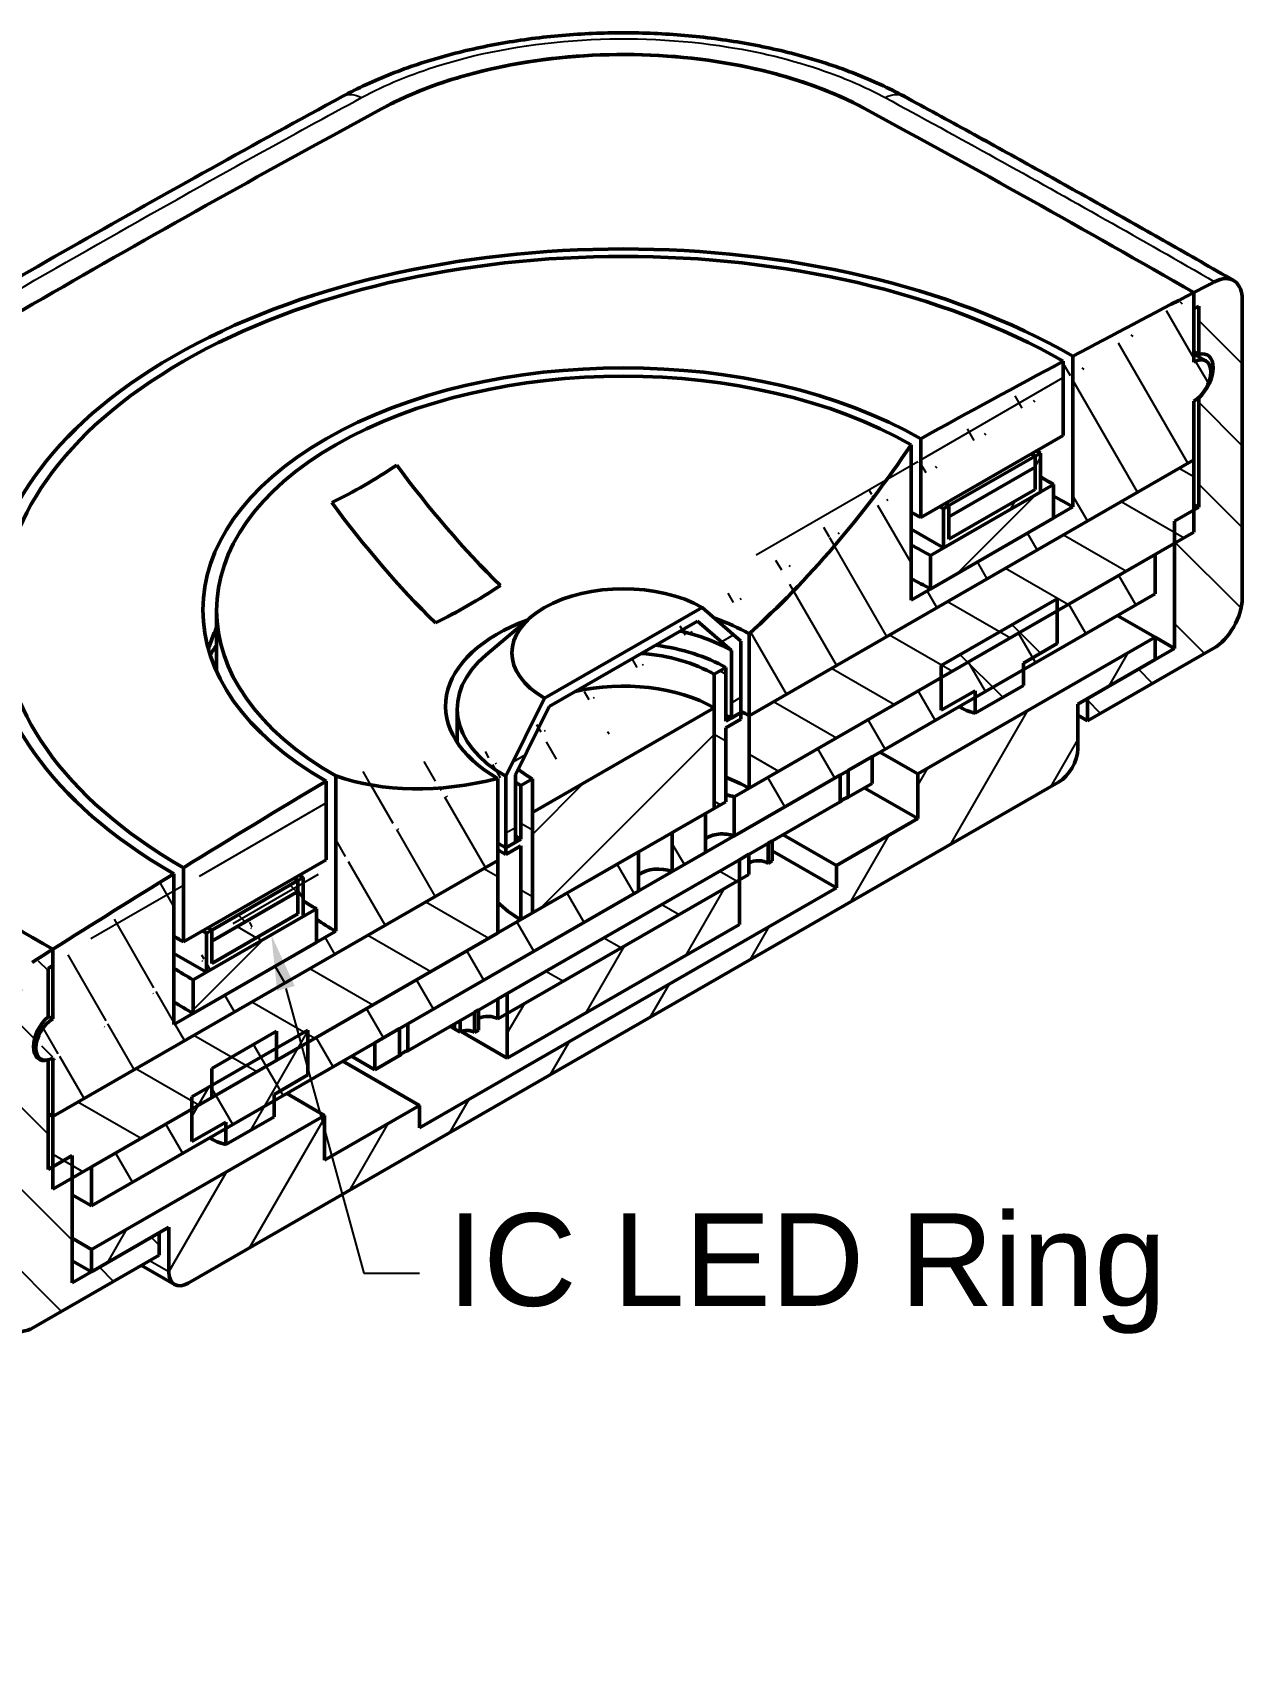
# Model space of a CAD drawing. Header units: inches. Extents: x 0.9 to 14.9, y -1.6 to 10.6.
# Drawn here: x 12.319 to 14.931, y 0.981 to 4.523 of the extents above; entities that cross this region are included whole.
import ezdxf
from ezdxf import colors
from ezdxf.entities.mleader import LeaderData, LeaderLine
from ezdxf.math import Vec2, Vec3

# ---------------------------------------------------------------- set-up
doc = ezdxf.new("R2010")
doc.units = ezdxf.units.IN
doc.header["$LTSCALE"] = 0.75
doc.header["$MEASUREMENT"] = 0
for name, color, linetype, lineweight in [('Annotations', 7, 'Continuous', 25), ('Hatching', 7, 'Continuous', 25), ('Visible', 7, 'Continuous', 50), ('Visible Narrow', 7, 'Continuous', 25)]:
    doc.layers.add(name, color=color, linetype=linetype, lineweight=lineweight)
doc.styles.get("Standard").update_dxf_attribs({"font": 'arial.ttf'})

msp = doc.modelspace()

# ---------------------------------------------------------------- hatches: boundary and pattern name
at = {"layer": 'Hatching'}
h = msp.add_hatch(dxfattribs=at)
h.set_pattern_fill('ANSI31', color=256, angle=90, style=0)
edge = h.paths.add_edge_path(flags=0)
edge.add_line((14.8366, 3.9328), (14.8366, 3.8283))
edge.add_ellipse((14.8262, 3.7755), major_axis=(0.0295, 0.0512), ratio=0.578093, start_angle=0, end_angle=30.4117, ccw=False)
edge.add_ellipse((14.8262, 3.7755), major_axis=(0.0295, 0.0512), ratio=0.578093, start_angle=-120.6333, end_angle=0, ccw=False)
edge.add_line((14.8366, 3.7348), (14.8366, 3.4983))
edge.add_line((14.8366, 3.4983), (14.8262, 3.4923))
edge.add_line((14.8262, 3.4923), (14.7844, 3.4682))
edge.add_line((14.7844, 3.4682), (14.7844, 3.4199))
edge.add_line((14.7844, 3.4199), (14.7844, 3.193))
edge.add_line((14.7844, 3.193), (14.7427, 3.169))
edge.add_line((14.7427, 3.169), (14.5965, 3.0848))
edge.add_line((14.5965, 3.0848), (14.5965, 3.0365))
edge.add_line((14.5965, 3.0365), (14.8679, 3.1928))
edge.add_ellipse((14.8679, 3.2653), major_axis=(0.0442, 0.0768), ratio=0.578093, start_angle=224.8892, end_angle=314.8892)
edge.add_line((14.9306, 3.3013), (14.9306, 3.9471))
edge.add_spline(control_points=[(14.9306, 3.9471), (14.9306, 3.9556), (14.9293, 3.9633), (14.9239, 3.9771), (14.9196, 3.9828), (14.9135, 3.987), (14.9128, 3.9874), (14.9121, 3.9878)], knot_values=[-0.22865, -0.22865, -0.22865, -0.22865, -0.17579, -0.17579, -0.117193, -0.117193, -0.110223, -0.110223, -0.110223, -0.110223], degree=3, periodic=0)
edge.add_spline(control_points=[(14.9121, 3.9878), (14.907, 3.9908), (14.9011, 3.9922), (14.8873, 3.9917), (14.8793, 3.9894), (14.8711, 3.9852)], knot_values=[-0.110223, -0.110223, -0.110223, -0.110223, -0.058597, -0.058597, 0, 0, 0, 0], degree=3, periodic=0)
edge.add_ellipse((13.8058, -20.737), major_axis=(-14.7352, -25.5881), ratio=0.5780931, start_angle=221.96453, end_angle=222.08805)
edge.add_line((14.8262, 3.9619), (14.8262, 3.9268))
edge.add_line((14.8262, 3.9268), (14.8366, 3.9328))
edge = h.paths.add_edge_path(flags=0)
edge.add_line((12.352, 2.3975), (12.352, 2.502))
edge.add_line((12.352, 2.502), (12.3624, 2.508))
edge.add_line((12.3624, 2.508), (12.3624, 2.5432))
edge.add_ellipse((13.3828, -20.9806), major_axis=(-14.7352, -25.5881), ratio=0.5780931, start_angle=227.69037, end_angle=227.81388)
edge.add_spline(control_points=[(12.3175, 2.5147), (12.3101, 2.51), (12.3029, 2.5039), (12.2886, 2.4887), (12.2818, 2.4794), (12.2704, 2.4594), (12.2658, 2.4488), (12.2596, 2.4278), (12.258, 2.4176), (12.258, 2.4081)], knot_values=[-0.22865, -0.22865, -0.22865, -0.22865, -0.17579, -0.17579, -0.117193, -0.117193, -0.058597, -0.058597, 0, 0, 0, 0], degree=3, periodic=0)
edge.add_line((12.258, 2.4081), (12.258, 1.7623))
edge.add_ellipse((12.3207, 1.7984), major_axis=(-0.0442, -0.0768), ratio=0.578093, start_angle=314.8892, end_angle=360)
edge.add_ellipse((12.3207, 1.7984), major_axis=(-0.0442, -0.0768), ratio=0.578093, start_angle=0, end_angle=44.8892)
edge.add_line((12.3207, 1.726), (12.5921, 1.8823))
edge.add_line((12.5921, 1.8823), (12.5921, 1.9306))
edge.add_line((12.5921, 1.9306), (12.5291, 1.8943))
edge.add_line((12.5291, 1.8943), (12.5117, 1.8843))
edge.add_line((12.5117, 1.8843), (12.4459, 1.8464))
edge.add_line((12.4459, 1.8464), (12.4042, 1.8223))
edge.add_line((12.4042, 1.8223), (12.4042, 2.0493))
edge.add_line((12.4042, 2.0493), (12.4042, 2.0975))
edge.add_line((12.4042, 2.0975), (12.3624, 2.0735))
edge.add_line((12.3624, 2.0735), (12.352, 2.0675))
edge.add_line((12.352, 2.0675), (12.352, 2.304))
edge.add_ellipse((12.3624, 2.3568), major_axis=(-0.0295, -0.0512), ratio=0.578093, start_angle=0, end_angle=30.4117, ccw=False)
edge.add_ellipse((12.3624, 2.3568), major_axis=(-0.0295, -0.0512), ratio=0.578093, start_angle=239.3667, end_angle=360, ccw=False)
h = msp.add_hatch(dxfattribs=at)
h.set_pattern_fill('ANSI31', color=256, angle=75, style=0)
edge = h.paths.add_edge_path(flags=0)
edge.add_ellipse((13.5943, 4.1806), major_axis=(-0.7053, -1.2248), ratio=0.578093, start_angle=60.648, end_angle=83.3165, ccw=False)
edge.add_line((13.8657, 3.2248), (13.8657, 3.0478))
edge.add_line((13.8657, 3.0478), (13.9385, 3.0897))
edge.add_line((13.9385, 3.0897), (14.7423, 3.5526))
edge.add_line((14.7423, 3.5526), (14.8262, 3.6009))
edge.add_line((14.8262, 3.6009), (14.8262, 3.7273))
edge.add_ellipse((14.8262, 3.7695), major_axis=(0.0258, 0.0448), ratio=0.578093, start_angle=224.8892, end_angle=360)
edge.add_ellipse((14.8262, 3.7695), major_axis=(0.0258, 0.0448), ratio=0.578093, start_angle=360, end_angle=404.8892)
edge.add_line((14.8262, 3.8118), (14.8262, 3.9268))
edge.add_line((14.8262, 3.9268), (14.8262, 3.9619))
edge.add_ellipse((13.8058, -20.737), major_axis=(-14.7352, -25.5881), ratio=0.5780931, start_angle=222.08804, end_angle=222.8049)
edge.add_line((14.5652, 3.8245), (14.5652, 3.4989))
edge.add_line((14.5652, 3.4989), (14.5234, 3.4748))
edge.add_line((14.5234, 3.4748), (14.2572, 3.3215))
edge.add_line((14.2572, 3.3215), (14.2155, 3.2975))
edge.add_line((14.2155, 3.2975), (14.2155, 3.633))
edge = h.paths.add_edge_path(flags=0)
edge.add_line((12.3624, 2.1821), (12.6577, 2.3522))
edge.add_line((12.6577, 2.3522), (12.7787, 2.4218))
edge.add_line((12.7787, 2.4218), (12.7974, 2.4326))
edge.add_line((12.7974, 2.4326), (13.2836, 2.7126))
edge.add_line((13.2836, 2.7126), (13.3229, 2.7352))
edge.add_line((13.3229, 2.7352), (13.3229, 2.9122))
edge.add_ellipse((13.5943, 4.1806), major_axis=(-0.7053, -1.2248), ratio=0.578093, start_angle=6.4619, end_angle=29.1304, ccw=False)
edge.add_line((12.9731, 2.9176), (12.9731, 2.5821))
edge.add_line((12.9731, 2.5821), (12.9314, 2.558))
edge.add_line((12.9314, 2.558), (12.7555, 2.4567))
edge.add_line((12.7555, 2.4567), (12.7368, 2.446))
edge.add_line((12.7368, 2.446), (12.6652, 2.4047))
edge.add_line((12.6652, 2.4047), (12.6234, 2.3807))
edge.add_line((12.6234, 2.3807), (12.6234, 2.7063))
edge.add_ellipse((13.3828, -20.9806), major_axis=(-14.7352, -25.5881), ratio=0.5780931, start_angle=226.97351, end_angle=227.69037)
edge.add_line((12.3624, 2.5432), (12.3624, 2.508))
edge.add_line((12.3624, 2.508), (12.3624, 2.393))
edge.add_ellipse((12.3624, 2.3507), major_axis=(-0.0258, -0.0448), ratio=0.578093, start_angle=224.8892, end_angle=360)
edge.add_ellipse((12.3624, 2.3507), major_axis=(-0.0258, -0.0448), ratio=0.578093, start_angle=360, end_angle=404.8892)
edge.add_line((12.3624, 2.3085), (12.3624, 2.1821))
h = msp.add_hatch(dxfattribs=at)
h.set_pattern_fill('ANSI31', color=256, angle=-15, style=0)
edge = h.paths.add_edge_path(flags=0)
edge.add_line((14.5443, 3.6534), (14.5443, 3.8134))
edge.add_ellipse((13.8058, -20.737), major_axis=(-14.7352, -25.5881), ratio=0.5780931, start_angle=222.86223, end_angle=223.70768)
edge.add_line((14.2363, 3.646), (14.2363, 3.4761))
edge.add_line((14.2363, 3.4761), (14.5443, 3.6534))
edge = h.paths.add_edge_path(flags=0)
edge.add_line((12.6443, 2.7192), (12.6443, 2.5593))
edge.add_line((12.6443, 2.5593), (12.9523, 2.7366))
edge.add_line((12.9523, 2.7366), (12.9523, 2.9066))
edge.add_ellipse((13.3828, -20.9806), major_axis=(-14.7352, -25.5881), ratio=0.5780931, start_angle=226.07073, end_angle=226.91618)
h = msp.add_hatch(dxfattribs=at)
h.set_pattern_fill('ANSI31', color=256, angle=15, style=0)
h.paths.add_polyline_path([(14.4947, 3.5307), (14.4947, 3.6152), (14.4833, 3.6086), (14.4833, 3.5845), (14.4833, 3.5694), (14.4833, 3.5424), (14.4833, 3.5362), (14.4472, 3.5154), (14.2974, 3.4291), (14.2974, 3.4774), (14.2974, 3.5016), (14.2859, 3.495), (14.2859, 3.4105), (14.4584, 3.5098)], flags=0)
h = msp.add_hatch(dxfattribs=at)
h.set_pattern_fill('ANSI31', color=256, angle=105, style=0)
h.paths.add_polyline_path([(14.8262, 3.6009), (14.7423, 3.5526), (13.9385, 3.0897), (13.8657, 3.0478), (13.8657, 2.8909), (13.9909, 2.963), (14.0747, 3.0113), (14.2807, 3.1298), (14.3576, 3.1741), (14.5312, 3.2741), (14.5875, 3.3066), (14.7426, 3.3959), (14.7844, 3.4199), (14.8262, 3.444), (14.8262, 3.4923)], flags=0)
h.paths.add_polyline_path([(13.3229, 2.7352), (13.2836, 2.7126), (12.7974, 2.4326), (12.7787, 2.4218), (12.6577, 2.3522), (12.3624, 2.1821), (12.3624, 2.0735), (12.3624, 2.037), (12.3624, 2.0252), (12.3726, 2.0311), (12.4042, 2.0493), (12.446, 2.0733), (12.6625, 2.198), (12.7055, 2.2228), (12.794, 2.2737), (12.8451, 2.3032), (12.9131, 2.3423), (12.9149, 2.3434), (12.9336, 2.3541), (13.0985, 2.4491), (13.3229, 2.5783)], flags=0)
h = msp.add_hatch(dxfattribs=at)
h.set_pattern_fill('ANSI31', color=256, style=0)
h.paths.add_polyline_path([(14.2974, 3.5016), (14.2974, 3.4774), (14.401, 3.5371), (14.443, 3.5613), (14.4695, 3.5766), (14.4833, 3.5845), (14.4833, 3.6086)], flags=0)
h = msp.add_hatch(dxfattribs=at)
h.set_pattern_fill('ANSI31', color=256, angle=-15, style=0)
h.paths.add_polyline_path([(14.4833, 3.5362), (14.4833, 3.5424), (14.4833, 3.5694), (14.4833, 3.5845), (14.4695, 3.5766), (14.443, 3.5613), (14.401, 3.5371), (14.2974, 3.4774), (14.2974, 3.4291), (14.4472, 3.5154)], flags=0)
h = msp.add_hatch(dxfattribs=at)
h.set_pattern_fill('ANSI31', color=256, style=0)
h.paths.add_polyline_path([(14.5234, 3.4748), (14.5234, 3.5473), (14.4947, 3.5307), (14.4584, 3.5098), (14.2859, 3.4105), (14.2572, 3.394), (14.2572, 3.3215)], flags=0)
h.paths.add_polyline_path([(12.6652, 2.4772), (12.6652, 2.4047), (12.7368, 2.446), (12.7555, 2.4567), (12.9314, 2.558), (12.9314, 2.6305), (12.9027, 2.6139), (12.8715, 2.596), (12.6939, 2.4937)], flags=0)
h = msp.add_hatch(dxfattribs=at)
h.set_pattern_fill('ANSI31', color=256, angle=75, style=0)
h.paths.add_polyline_path([(13.6999, 2.7954), (13.6999, 2.7109), (13.7713, 2.7521), (13.7713, 2.8365)], flags=0)
h.paths.add_polyline_path([(14.7426, 3.3114), (14.7426, 3.3959), (14.5875, 3.3066), (14.5312, 3.2741), (14.3576, 3.1741), (14.2807, 3.1298), (14.0747, 3.0113), (13.9909, 2.963), (13.8657, 2.8909), (13.8332, 2.8722), (13.8332, 2.7877), (13.8469, 2.7956), (13.8888, 2.8197), (14.0624, 2.9197), (14.0799, 2.9298), (14.1313, 2.9594), (14.3538, 3.0875), (14.4309, 3.1319), (14.4328, 3.133), (14.458, 3.1475)], flags=0)
h.paths.add_polyline_path([(12.446, 2.0733), (12.446, 1.9889), (12.7357, 2.1557), (12.8147, 2.2012), (12.8399, 2.2157), (13.0573, 2.3409), (13.1112, 2.3719), (13.1287, 2.382), (13.1719, 2.4069), (13.6271, 2.669), (13.6271, 2.7535), (13.398, 2.6216), (13.373, 2.6072), (13.3229, 2.5783), (13.0985, 2.4491), (12.9336, 2.3541), (12.9149, 2.3434), (12.9131, 2.3423), (12.8451, 2.3032), (12.794, 2.2737), (12.7055, 2.2228), (12.6625, 2.198)], flags=0)
h = msp.add_hatch(dxfattribs=at)
h.set_pattern_fill('ANSI31', color=256, angle=90, style=0)
h.paths.add_polyline_path([(14.5312, 3.2037), (14.5312, 3.2741), (14.5312, 3.3003), (14.3349, 3.1872), (14.2807, 3.156), (14.2807, 3.1298), (14.2807, 3.0594), (14.3102, 3.0764), (14.3538, 3.1016), (14.3538, 3.0875), (14.3538, 3.0533), (14.458, 3.1133), (14.458, 3.1475), (14.458, 3.1615)], flags=0)
h = msp.add_hatch(dxfattribs=at)
h.set_pattern_fill('ANSI31', color=256, angle=-15, style=0)
h.paths.add_polyline_path([(13.4241, 3.0856), (13.3406, 2.9168), (13.3406, 2.7623), (13.3611, 2.7741), (13.3611, 2.9203), (13.434, 3.0676), (13.7546, 3.2523), (13.8275, 3.1889), (13.8275, 3.0427), (13.8351, 3.0471), (13.84, 3.0499), (13.848, 3.0545), (13.848, 3.209), (13.7645, 3.2816)], flags=0)
h = msp.add_hatch(dxfattribs=at)
h.set_pattern_fill('ANSI31', color=256, angle=15, style=0)
edge = h.paths.add_edge_path(flags=0)
edge.add_line((12.4459, 1.8947), (12.4459, 1.8464))
edge.add_line((12.4459, 1.8464), (12.5117, 1.8843))
edge.add_line((12.5117, 1.8843), (12.5291, 1.8943))
edge.add_line((12.5291, 1.8943), (12.5921, 1.9306))
edge.add_line((12.5921, 1.9306), (12.613, 1.9426))
edge.add_line((12.613, 1.9426), (12.613, 1.846))
edge.add_ellipse((12.6547, 1.8701), major_axis=(-0.0295, -0.0512), ratio=0.578093, start_angle=314.8892, end_angle=360)
edge.add_ellipse((12.6547, 1.8701), major_axis=(-0.0295, -0.0512), ratio=0.578093, start_angle=0, end_angle=44.8892)
edge.add_line((12.6547, 1.8218), (14.5339, 2.9039))
edge.add_ellipse((14.5339, 2.9522), major_axis=(0.0295, 0.0512), ratio=0.578093, start_angle=224.8892, end_angle=314.8892)
edge.add_line((14.5756, 2.9762), (14.5756, 3.0728))
edge.add_line((14.5756, 3.0728), (14.5965, 3.0848))
edge.add_line((14.5965, 3.0848), (14.7427, 3.169))
edge.add_line((14.7427, 3.169), (14.7427, 3.2173))
edge.add_line((14.7427, 3.2173), (14.2298, 2.9219))
edge.add_line((14.2298, 2.9219), (14.2298, 2.8254))
edge.add_line((14.2298, 2.8254), (14.0544, 2.7243))
edge.add_line((14.0544, 2.7243), (14.0544, 2.6761))
edge.add_line((14.0544, 2.6761), (13.1539, 2.1575))
edge.add_line((13.1539, 2.1575), (13.1539, 2.2058))
edge.add_line((13.1539, 2.2058), (12.9491, 2.0878))
edge.add_line((12.9491, 2.0878), (12.9491, 2.1844))
edge.add_line((12.9491, 2.1844), (12.4459, 1.8947))
h = msp.add_hatch(dxfattribs=at)
h.set_pattern_fill('ANSI31', color=256, angle=105, style=0)
h.paths.add_polyline_path([(13.7906, 3.1373), (13.7906, 3.0649), (13.7906, 3.0611), (13.7906, 3.0488), (13.7906, 2.9246), (13.7906, 2.8763), (13.7906, 2.875), (13.7906, 2.8748), (13.7906, 2.8476), (13.8156, 2.862), (13.8156, 3.0214), (13.848, 3.04), (13.848, 3.0545), (13.84, 3.0499), (13.8351, 3.0471), (13.8275, 3.0427), (13.8156, 3.0359), (13.8156, 3.1517)], flags=0)
h.paths.add_polyline_path([(13.398, 2.6216), (13.398, 2.8388), (13.398, 2.9113), (13.373, 2.8968), (13.373, 2.781), (13.3611, 2.7741), (13.3406, 2.7623), (13.3406, 2.7478), (13.373, 2.7665), (13.373, 2.6072)], flags=0)
h = msp.add_hatch(dxfattribs=at)
h.set_pattern_fill('ANSI31', color=256, style=0)
h.paths.add_polyline_path([(13.398, 2.8388), (13.398, 2.6216), (13.6271, 2.7535), (13.6999, 2.7954), (13.7713, 2.8365), (13.7906, 2.8476), (13.7906, 2.8748), (13.7906, 2.875), (13.7906, 2.8763), (13.7906, 2.9246), (13.7906, 3.0488), (13.7906, 3.0611), (13.7906, 3.0649)], flags=0)
h = msp.add_hatch(dxfattribs=at)
h.set_pattern_fill('ANSI31', color=256, angle=-15, style=0)
h.paths.add_polyline_path([(14.0624, 2.8617), (14.0624, 2.9197), (13.8888, 2.8197), (13.8469, 2.7956), (13.8332, 2.7877), (13.7713, 2.7521), (13.6999, 2.7109), (13.6271, 2.669), (13.1719, 2.4069), (13.1287, 2.382), (13.1287, 2.324), (13.2728, 2.407), (13.2815, 2.4121), (13.3232, 2.4361), (13.3437, 2.4479), (13.8448, 2.7365), (13.8654, 2.7483), (13.9071, 2.7723), (13.9158, 2.7773)], flags=0)
h.paths.add_polyline_path([(13.0573, 2.3409), (13.0573, 2.2829), (13.1112, 2.3139), (13.1112, 2.3719)], flags=0)
h.paths.add_polyline_path([(14.1313, 2.9014), (14.1313, 2.9594), (14.0799, 2.9298), (14.0799, 2.8718)], flags=0)
h = msp.add_hatch(dxfattribs=at)
h.set_pattern_fill('ANSI31', color=256, angle=90, style=0)
h.paths.add_polyline_path([(13.8654, 2.7048), (13.8654, 2.7483), (13.8448, 2.7365), (13.8448, 2.693)], flags=0)
h.paths.add_polyline_path([(13.9158, 2.7339), (13.9158, 2.7773), (13.9071, 2.7723), (13.9071, 2.7288)], flags=0)
h = msp.add_hatch(dxfattribs=at)
h.set_pattern_fill('ANSI31', color=256, angle=105, style=0)
h.paths.add_polyline_path([(13.3437, 2.4479), (13.3437, 2.4044), (13.8448, 2.693), (13.8448, 2.7365)], flags=0)
h = msp.add_hatch(dxfattribs=at)
h.set_pattern_fill('ANSI31', color=256, angle=75, style=0)
h.paths.add_polyline_path([(12.6939, 2.5782), (12.6939, 2.4937), (12.8715, 2.596), (12.9027, 2.6139), (12.9027, 2.6984), (12.8912, 2.6918), (12.8912, 2.6677), (12.8912, 2.6551), (12.8912, 2.6365), (12.8912, 2.6194), (12.8621, 2.6026), (12.7053, 2.5124), (12.7053, 2.5606), (12.7053, 2.5848)], flags=0)
h = msp.add_hatch(dxfattribs=at)
h.set_pattern_fill('ANSI31', color=256, angle=90, style=0)
h.paths.add_polyline_path([(12.8912, 2.6677), (12.8912, 2.6918), (12.7053, 2.5848), (12.7053, 2.5606), (12.8262, 2.6302), (12.8687, 2.6547), (12.8811, 2.6618)], flags=0)
h = msp.add_hatch(dxfattribs=at)
h.set_pattern_fill('ANSI31', color=256, angle=15, style=0)
h.paths.add_polyline_path([(13.3437, 2.4044), (13.3437, 2.3079), (13.8448, 2.5964), (13.8448, 2.693)], flags=0)
h = msp.add_hatch(dxfattribs=at)
h.set_pattern_fill('ANSI31', color=256, angle=105, style=0)
h.paths.add_polyline_path([(12.7053, 2.5606), (12.7053, 2.5124), (12.8621, 2.6026), (12.8912, 2.6194), (12.8912, 2.6365), (12.8912, 2.6551), (12.8912, 2.6677), (12.8811, 2.6618), (12.8687, 2.6547), (12.8262, 2.6302)], flags=0)
h = msp.add_hatch(dxfattribs=at)
h.set_pattern_fill('ANSI31', color=256, style=0)
h.paths.add_polyline_path([(13.3232, 2.4361), (13.3232, 2.3926), (13.3437, 2.4044), (13.3437, 2.4479)], flags=0)
h.paths.add_polyline_path([(13.2728, 2.407), (13.2728, 2.3636), (13.2815, 2.3686), (13.2815, 2.4121)], flags=0)
h = msp.add_hatch(dxfattribs=at)
h.set_pattern_fill('ANSI31', color=256, angle=15, style=0)
h.paths.add_polyline_path([(12.9131, 2.2719), (12.9131, 2.3423), (12.9131, 2.3445), (12.9131, 2.366), (12.9131, 2.3684), (12.9109, 2.3672), (12.8923, 2.3564), (12.8451, 2.3293), (12.7713, 2.2868), (12.7055, 2.2489), (12.6625, 2.2242), (12.6625, 2.198), (12.6625, 2.1276), (12.6921, 2.1446), (12.7357, 2.1697), (12.7357, 2.1557), (12.7357, 2.1215), (12.8399, 2.1814), (12.8399, 2.2157), (12.8399, 2.2297), (12.8551, 2.2385)], flags=0)
h = msp.add_hatch(dxfattribs=at)
h.set_pattern_fill('ANSI31', color=256, angle=75, style=0)
h.paths.add_polyline_path([(12.8451, 2.3032), (12.8451, 2.3293), (12.8451, 2.3659), (12.7395, 2.3051), (12.7055, 2.2856), (12.7055, 2.2489), (12.7055, 2.2228), (12.794, 2.2737)], flags=0)

# ---------------------------------------------------------------- linework, layer by layer
at = {"layer": 'Visible', "extrusion": (-3.70074e-17, 0.817547, 0.575862)}
for p, q in [((14.8262, 3.9619, -0.1558), (14.8262, 3.9268, -0.1806)), ((14.8262, 3.8118, -0.2616), (14.8262, 3.9619, -0.1558)), ((14.8262, 3.9268, -0.1806), (14.8366, 3.9328, -0.1891)), ((14.8366, 3.9328, -0.1891), (14.8366, 3.8283, -0.2627)), ((14.9306, 3.3013, -0.7488), (14.9306, 3.9471, -0.2939)), ((14.8366, 3.8283, -0.2627), (14.8262, 3.8343, -0.2712)), ((14.8262, 3.8291, -0.3124), (14.852, 3.8143, -0.2913)), ((14.5443, 3.6534, -0.0283), (14.5443, 3.8134, 0.0843)), ((14.5652, 3.8245, 0.0666), (14.5652, 3.4989, -0.1627)), ((14.8262, 3.6009, -0.4101), (14.8262, 3.7273, -0.3211)), ((14.8365, 3.7349, -0.3287), (14.8366, 3.7348, -0.3285)), ((14.8366, 3.7348, -0.3285), (14.8366, 3.4983, -0.4952)), ((14.2363, 3.4761, 0.2234), (14.5443, 3.6534, -0.0283)), ((14.2155, 3.2975, 0.1232), (14.2155, 3.633, 0.3595)), ((14.2363, 3.646, 0.3431), (14.2363, 3.4761, 0.2234)), ((14.4947, 3.6152, 0.0054), (14.4833, 3.6086, 0.0148)), ((14.4947, 3.6152, 0.0054), (14.4863, 3.62, -0.0014)), ((14.4947, 3.5307, -0.0541), (14.4947, 3.6152, 0.0054)), ((13.8657, 3.0478, 0.3751), (14.8262, 3.6009, -0.4101)), ((14.8262, 3.6009, -0.4101), (13.8657, 3.0478, 0.3751)), ((14.4833, 3.6086, 0.0148), (14.2974, 3.5016, 0.1668)), ((14.4833, 3.5845, -0.0023), (14.2974, 3.4774, 0.1498)), ((14.2974, 3.4774, 0.1498), (14.4833, 3.5845, -0.0023)), ((14.4833, 3.5845, -0.0023), (14.4833, 3.6086, 0.0148)), ((14.4833, 3.6086, 0.0148), (14.4833, 3.5362, -0.0363)), ((14.4833, 3.5362, -0.0363), (14.4833, 3.5845, -0.0023)), ((14.8262, 3.444, -0.5206), (14.8262, 3.6009, -0.4101)), ((14.5234, 3.5473, -0.0776), (14.2572, 3.394, 0.1401)), ((14.5234, 3.4748, -0.1286), (14.5234, 3.5473, -0.0776)), ((14.2859, 3.4105, 0.1166), (14.4947, 3.5307, -0.0541)), ((14.2974, 3.4291, 0.1157), (14.4833, 3.5362, -0.0363)), ((14.4833, 3.5362, -0.0363), (14.2974, 3.4291, 0.1157)), ((14.5652, 3.4989, -0.1627), (14.2155, 3.2975, 0.1232)), ((14.2572, 3.3215, 0.089), (14.5234, 3.4748, -0.1286)), ((14.2775, 3.4998, 0.1692), (14.2859, 3.495, 0.1761)), ((14.2974, 3.5016, 0.1668), (14.2859, 3.495, 0.1761)), ((14.2859, 3.495, 0.1761), (14.2859, 3.4105, 0.1166)), ((14.2974, 3.5016, 0.1668), (14.2974, 3.4774, 0.1498)), ((14.2974, 3.4291, 0.1157), (14.2974, 3.5016, 0.1668)), ((14.2974, 3.4774, 0.1498), (14.2974, 3.4291, 0.1157)), ((14.8366, 3.4983, -0.4952), (14.7844, 3.4682, -0.4525)), ((14.8262, 3.5043, -0.5037), (14.8366, 3.4983, -0.4952)), ((13.8657, 2.8909, 0.2646), (14.8262, 3.444, -0.5206)), ((14.2859, 3.4105, 0.1166), (14.2155, 3.4511, 0.059)), ((14.7844, 3.4682, -0.4525), (14.7844, 3.193, -0.6463)), ((14.7426, 3.3959, -0.4523), (13.8332, 2.8722, 0.2911)), ((14.2572, 3.394, 0.1401), (14.2572, 3.3215, 0.089)), ((14.7426, 3.3114, -0.5118), (14.7426, 3.3959, -0.4523)), ((13.8332, 2.7877, 0.2316), (14.7426, 3.3114, -0.5118)), ((14.5312, 3.3003, -0.2611), (14.2807, 3.156, -0.0563)), ((14.5312, 3.2037, -0.3291), (14.5312, 3.3003, -0.2611)), ((12.7159, 3.144, 0.7749), (12.7159, 3.2753, 0.8674)), ((13.3955, 3.2617, 0.6919), (13.2979, 3.1793, 0.5525)), ((13.7645, 3.2816, 0.6636), (13.4241, 3.0856, 0.9419)), ((13.848, 3.209, 0.5103), (13.7645, 3.2816, 0.6636)), ((14.7427, 3.2173, -0.5782), (14.6609, 3.2643, -0.645)), ((13.434, 3.0676, 0.9172), (13.7546, 3.2523, 0.655)), ((13.7546, 3.2523, 0.655), (13.8275, 3.1889, 0.5212)), ((13.8657, 3.2248, 0.4998), (13.8657, 3.0478, 0.3751)), ((13.8275, 3.1889, 0.5212), (13.8275, 3.0427, 0.4182)), ((13.848, 3.0545, 0.4015), (13.848, 3.209, 0.5103)), ((14.7427, 3.2173, -0.5782), (14.2298, 2.9219, -0.1589)), ((14.458, 3.1615, -0.2693), (14.5312, 3.2037, -0.3291)), ((14.7844, 3.193, -0.6463), (14.5965, 3.0848, -0.4927)), ((14.5965, 3.0365, -0.5267), (14.8679, 3.1928, -0.7486)), ((14.7427, 3.169, -0.6122), (14.7427, 3.2173, -0.5782)), ((14.7844, 3.193, -0.6463), (14.7427, 3.2171, -0.6805)), ((14.2807, 3.156, -0.0563), (14.2807, 3.0594, -0.1243)), ((14.458, 3.1133, -0.3033), (14.458, 3.1615, -0.2693)), ((14.5756, 3.0728, -0.4756), (14.7427, 3.169, -0.6122)), ((13.8156, 3.1517, 0.5096), (13.7906, 3.1373, 0.5301)), ((13.7906, 3.1373, 0.5301), (13.7906, 2.8476, 0.326)), ((13.8156, 3.0359, 0.428), (13.8156, 3.1517, 0.5096)), ((13.4241, 3.0856, 0.9419), (13.3406, 2.9168, 0.9251)), ((14.2807, 3.0594, -0.1243), (14.3538, 3.1016, -0.1841)), ((14.3538, 3.0533, -0.2181), (14.458, 3.1133, -0.3033)), ((14.3538, 3.1016, -0.1841), (14.3538, 3.0533, -0.2181)), ((14.5965, 3.0848, -0.4927), (14.5965, 3.0365, -0.5267)), ((13.2355, 2.9899, 0.6663), (13.2355, 3.0629, 0.7177)), ((13.3611, 2.9203, 0.9026), (13.434, 3.0676, 0.9172)), ((13.7906, 3.0649, 0.4791), (13.398, 2.8388, 0.8)), ((13.7906, 2.8476, 0.326), (13.7906, 3.0649, 0.4791)), ((13.848, 3.0545, 0.4015), (13.8156, 3.0359, 0.428)), ((13.8275, 3.0427, 0.4182), (13.848, 3.0545, 0.4015)), ((13.848, 3.04, 0.3913), (13.848, 3.0545, 0.4015)), ((13.8657, 3.0478, 0.3751), (13.8657, 2.8909, 0.2646)), ((14.5756, 2.9762, -0.5436), (14.5756, 3.0728, -0.4756)), ((14.5756, 3.0486, -0.5438), (14.5965, 3.0365, -0.5267)), ((13.8156, 3.0214, 0.4178), (13.848, 3.04, 0.3913)), ((13.8156, 2.862, 0.3055), (13.8156, 3.0214, 0.4178)), ((14.1313, 2.9594, -0.0121), (14.0799, 2.9298, 0.0299)), ((14.1313, 2.9014, -0.0529), (14.1313, 2.9594, -0.0121)), ((14.1481, 2.969, -0.2257), (14.2298, 2.9219, -0.1589)), ((12.9523, 2.7366, 1.2732), (12.9523, 2.9066, 1.3929)), ((12.9731, 2.9176, 1.3752), (12.9731, 2.5821, 1.1388)), ((14.0624, 2.9197, 0.0443), (13.1287, 2.382, 0.8076)), ((13.3229, 2.7352, 0.8189), (13.3229, 2.9122, 0.9436)), ((13.3406, 2.9168, 0.9251), (13.3406, 2.7623, 0.8163)), ((13.3611, 2.7741, 0.7996), (13.3611, 2.9203, 0.9026)), ((13.398, 2.9113, 0.851), (13.373, 2.8968, 0.8715)), ((13.398, 2.6216, 0.6469), (13.398, 2.9113, 0.851)), ((14.0624, 2.8617, 0.0035), (14.0624, 2.9197, 0.0443)), ((14.0799, 2.9298, 0.0299), (14.0799, 2.8718, -0.0109)), ((14.2298, 2.9219, -0.1589), (14.2298, 2.8254, -0.2269)), ((12.6547, 1.8218, 0.9928), (14.5339, 2.9039, -0.5435)), ((13.373, 2.8968, 0.8715), (13.373, 2.781, 0.7898)), ((13.8332, 2.8722, 0.2911), (13.8332, 2.7877, 0.2316)), ((14.0799, 2.8718, -0.0109), (14.1313, 2.9014, -0.0529)), ((14.1145, 2.8918, -0.3212), (14.2298, 2.8254, -0.2269)), ((13.1287, 2.324, 0.7668), (14.0624, 2.8617, 0.0035)), ((13.398, 2.6216, 0.6469), (13.7906, 2.8476, 0.326)), ((13.398, 2.8388, 0.8), (13.398, 2.6216, 0.6469)), ((13.7713, 2.8365, 0.3417), (13.6999, 2.7954, 0.4001)), ((13.7713, 2.7521, 0.2822), (13.7713, 2.8365, 0.3417)), ((13.7906, 2.8476, 0.326), (13.8156, 2.862, 0.3055)), ((14.2298, 2.8254, -0.2269), (14.0544, 2.7243, -0.0835)), ((13.373, 2.781, 0.7898), (13.3406, 2.7623, 0.8163)), ((13.3406, 2.7623, 0.8163), (13.3611, 2.7741, 0.7996)), ((13.3406, 2.7478, 0.8061), (13.373, 2.7665, 0.7796)), ((13.373, 2.7665, 0.7796), (13.373, 2.6072, 0.6674)), ((13.6999, 2.7954, 0.4001), (13.6999, 2.7109, 0.3406)), ((13.9158, 2.7773, 0.1233), (13.9071, 2.7723, 0.1305)), ((13.9071, 2.7723, 0.1305), (13.9071, 2.7288, 0.0998)), ((13.9158, 2.7339, 0.0927), (13.9158, 2.7773, 0.1233)), ((14.0544, 2.7243, -0.0835), (13.9391, 2.7907, -0.1777)), ((12.3624, 2.1821, 1.6041), (13.3229, 2.7352, 0.8189)), ((13.3229, 2.7352, 0.8189), (12.3624, 2.1821, 1.6041)), ((13.6271, 2.7535, 0.4597), (12.446, 2.0733, 1.4253)), ((12.6443, 2.5593, 1.525), (12.9523, 2.7366, 1.2732)), ((13.3229, 2.5783, 0.7084), (13.3229, 2.7352, 0.8189)), ((13.3406, 2.7623, 0.8163), (13.3406, 2.7478, 0.8061)), ((13.8448, 2.7365, 0.1813), (13.3437, 2.4479, 0.591)), ((13.6271, 2.669, 0.4002), (13.6271, 2.7535, 0.4597)), ((13.6999, 2.7109, 0.3406), (13.7713, 2.7521, 0.2822)), ((13.8654, 2.7483, 0.1645), (13.8448, 2.7365, 0.1813)), ((13.8448, 2.693, 0.1507), (13.8448, 2.7365, 0.1813)), ((13.8448, 2.7365, 0.1813), (13.8448, 2.693, 0.1507)), ((13.8654, 2.7048, 0.1339), (13.8654, 2.7483, 0.1645)), ((13.9071, 2.7288, 0.0998), (13.9158, 2.7339, 0.0927)), ((14.0544, 2.6761, -0.1175), (13.9158, 2.7558, -0.2308)), ((12.6234, 2.3807, 1.4248), (12.6234, 2.7063, 1.6541)), ((12.6443, 2.7192, 1.6377), (12.6443, 2.5593, 1.525)), ((12.8912, 2.6918, 1.3163), (12.7053, 2.5848, 1.4683)), ((12.9027, 2.6984, 1.307), (12.8912, 2.6918, 1.3163)), ((12.8912, 2.6677, 1.2993), (12.8912, 2.6918, 1.3163)), ((12.8912, 2.6918, 1.3163), (12.8912, 2.6194, 1.2653)), ((12.9027, 2.6984, 1.307), (12.8943, 2.7033, 1.3001)), ((12.9027, 2.6139, 1.2475), (12.9027, 2.6984, 1.307)), ((13.3437, 2.4044, 0.5604), (13.8448, 2.693, 0.1507)), ((13.8448, 2.693, 0.1507), (13.3437, 2.4044, 0.5604)), ((13.8448, 2.693, 0.1507), (13.8654, 2.7048, 0.1339)), ((13.8448, 2.5964, 0.0827), (13.8448, 2.693, 0.1507)), ((14.0544, 2.7243, -0.0835), (14.0544, 2.6761, -0.1175)), ((12.446, 1.9889, 1.3657), (13.6271, 2.669, 0.4002)), ((12.8912, 2.6677, 1.2993), (12.7053, 2.5606, 1.4513)), ((12.7053, 2.5606, 1.4513), (12.8912, 2.6677, 1.2993)), ((12.8912, 2.6194, 1.2653), (12.8912, 2.6677, 1.2993)), ((14.0544, 2.6761, -0.1175), (13.1539, 2.1575, 0.6187)), ((12.9314, 2.6305, 1.224), (12.6652, 2.4772, 1.4416)), ((12.9314, 2.558, 1.173), (12.9314, 2.6305, 1.224)), ((13.373, 2.6072, 0.6674), (13.398, 2.6216, 0.6469)), ((12.6939, 2.4937, 1.4182), (12.9027, 2.6139, 1.2475)), ((12.7053, 2.5124, 1.4173), (12.8912, 2.6194, 1.2653)), ((12.8912, 2.6194, 1.2653), (12.7053, 2.5124, 1.4173)), ((13.3437, 2.3079, 0.4924), (13.8448, 2.5964, 0.0827)), ((12.3624, 2.0252, 1.4936), (13.3229, 2.5783, 0.7084)), ((12.9731, 2.5821, 1.1388), (12.6234, 2.3807, 1.4248)), ((12.6652, 2.4047, 1.3906), (12.9314, 2.558, 1.173)), ((12.6855, 2.583, 1.4708), (12.6939, 2.5782, 1.4777)), ((12.7053, 2.5848, 1.4683), (12.6939, 2.5782, 1.4777)), ((12.6939, 2.5782, 1.4777), (12.6939, 2.4937, 1.4182)), ((12.7053, 2.5848, 1.4683), (12.7053, 2.5606, 1.4513)), ((12.7053, 2.5124, 1.4173), (12.7053, 2.5848, 1.4683)), ((12.7053, 2.5606, 1.4513), (12.7053, 2.5124, 1.4173)), ((12.3624, 2.508, 1.8337), (12.3624, 2.5432, 1.8584)), ((12.3624, 2.5432, 1.8584), (12.3624, 2.393, 1.7526)), ((12.6939, 2.4937, 1.4182), (12.6234, 2.5343, 1.3605)), ((12.352, 2.502, 1.8422), (12.3624, 2.508, 1.8337)), ((12.352, 2.3975, 1.7686), (12.352, 2.502, 1.8422)), ((12.6652, 2.4772, 1.4416), (12.6652, 2.4047, 1.3906)), ((13.3437, 2.4479, 0.591), (13.3232, 2.4361, 0.6078)), ((13.3437, 2.4479, 0.591), (13.3437, 2.4044, 0.5604)), ((13.3437, 2.4044, 0.5604), (13.3437, 2.4479, 0.591)), ((13.2815, 2.4121, 0.6419), (13.2728, 2.407, 0.649)), ((13.2815, 2.3686, 0.6113), (13.2815, 2.4121, 0.6419)), ((13.3232, 2.4361, 0.6078), (13.3232, 2.3926, 0.5772)), ((12.352, 2.399, 1.7441), (12.3624, 2.393, 1.7526)), ((13.1287, 2.382, 0.8076), (13.1287, 2.324, 0.7668)), ((13.2297, 2.3715, 0.6072), (13.2204, 2.3769, 0.5995)), ((13.2297, 2.3822, 0.6147), (13.2297, 2.3715, 0.6072)), ((13.2297, 2.3822, 0.6147), (13.2297, 2.3715, 0.6072)), ((13.2422, 2.3894, 0.635), (13.2422, 2.3643, 0.6173)), ((13.2728, 2.407, 0.649), (13.2728, 2.3636, 0.6184)), ((13.3232, 2.3926, 0.5772), (13.3437, 2.4044, 0.5604)), ((13.3437, 2.4044, 0.5604), (13.3437, 2.3079, 0.4924)), ((12.9131, 2.3684, 1.0618), (12.6625, 2.2242, 1.2666)), ((12.8451, 2.3659, 1.1432), (12.7055, 2.2856, 1.2573)), ((12.8451, 2.3032, 1.099), (12.8451, 2.3659, 1.1432)), ((12.9131, 2.2719, 0.9938), (12.9131, 2.3684, 1.0618)), ((13.1112, 2.3719, 0.822), (13.0573, 2.3409, 0.866)), ((13.0573, 2.3409, 0.866), (13.0573, 2.2829, 0.8252)), ((13.1112, 2.3139, 0.7811), (13.1112, 2.3719, 0.822)), ((13.2297, 2.3715, 0.6072), (13.2422, 2.3643, 0.6173)), ((13.3437, 2.3079, 0.4924), (13.2441, 2.3653, 0.4109)), ((13.2728, 2.3636, 0.6184), (13.2815, 2.3686, 0.6113)), ((12.3366, 2.306, 1.7229), (12.3261, 2.312, 1.7143)), ((12.352, 2.304, 1.7027), (12.3517, 2.3042, 1.7025)), ((12.352, 2.0675, 1.5361), (12.352, 2.304, 1.7027)), ((12.3624, 2.3085, 1.6931), (12.3624, 2.1821, 1.6041)), ((12.7055, 2.2228, 1.2131), (12.8451, 2.3032, 1.099)), ((13.0573, 2.2829, 0.8252), (13.007, 2.3119, 0.7841)), ((13.0573, 2.2829, 0.8252), (13.1112, 2.3139, 0.7811)), ((12.7055, 2.2856, 1.2573), (12.7055, 2.2228, 1.2131)), ((12.8399, 2.2297, 1.0536), (12.9131, 2.2719, 0.9938)), ((12.9883, 2.3011, 0.5173), (13.1539, 2.2058, 0.6527)), ((12.9491, 2.1844, 0.8881), (12.8673, 2.2315, 0.8213)), ((12.6625, 2.2242, 1.2666), (12.6625, 2.1276, 1.1986)), ((12.8399, 2.1814, 1.0196), (12.8399, 2.2297, 1.0536)), ((13.1539, 2.2058, 0.6527), (12.9491, 2.0878, 0.8201)), ((13.1539, 2.1575, 0.6187), (13.1539, 2.2058, 0.6527)), ((12.3624, 2.1821, 1.6041), (12.352, 2.1881, 1.5956)), ((12.3624, 2.1821, 1.6041), (12.352, 2.1881, 1.5956)), ((12.3624, 2.1821, 1.6041), (12.3624, 2.0252, 1.4936)), ((12.9491, 2.1844, 0.8881), (12.4459, 1.8947, 1.2995)), ((12.6625, 2.1276, 1.1986), (12.7357, 2.1697, 1.1388)), ((12.7357, 2.1215, 1.1048), (12.8399, 2.1814, 1.0196)), ((12.7357, 2.1697, 1.1388), (12.7357, 2.1215, 1.1048)), ((12.9491, 2.0878, 0.8201), (12.9491, 2.1844, 0.8881)), ((12.4042, 2.0975, 1.4935), (12.352, 2.0675, 1.5361)), ((12.4042, 1.8223, 1.2996), (12.4042, 2.0975, 1.4935)), ((12.446, 2.0733, 1.4253), (12.446, 1.9889, 1.3657)), ((12.4042, 2.0129, 1.3316), (12.446, 1.9889, 1.3657)), ((12.5921, 1.9306, 1.146), (12.4042, 1.8223, 1.2996)), ((12.4042, 1.9187, 1.2653), (12.4459, 1.8947, 1.2995)), ((12.4459, 1.8464, 1.2655), (12.613, 1.9426, 1.1289)), ((12.5921, 1.8823, 1.112), (12.5921, 1.9306, 1.146)), ((12.613, 1.9426, 1.1289), (12.613, 1.846, 1.0609)), ((12.3207, 1.726, 1.3339), (12.5921, 1.8823, 1.112)), ((12.4459, 1.8947, 1.2995), (12.4459, 1.8464, 1.2655)), ((12.4459, 1.8464, 1.2655), (12.4042, 1.8704, 1.2313)), ((12.6253, 1.8189, 1.0268), (12.5536, 1.8601, 0.9682))]:
    msp.add_line(p, q, dxfattribs=at)
at = {"layer": 'Visible', "extrusion": (3.70074e-17, -0.817547, -0.575862)}
for centre, radius, start, end in [((13.5943, -1.177, -3.1651), 1.373, 135, 315), ((13.5943, -1.177, -3.1662), 1.3435, 135, 315), ((14.3903, -1.973, -2.9587), 0.1315, 309.8258, 315.0001), ((14.3903, -1.973, -2.9587), 0.1315, 309.8258, 315.0001), ((14.3903, -1.973, -2.9587), 0.1315, 134.9999, 140.1742), ((14.3903, -1.973, -2.9587), 0.1315, 134.9999, 140.1742), ((13.5943, -1.177, -2.8554), 0.9375, 311.4958, 315), ((13.5943, -1.177, -3.065), 0.2406, 135, 315), ((13.5943, -1.177, -2.7668), 0.9375, 311.4958, 315), ((13.5943, -1.177, -2.9242), 0.3839, 135, 237.3177), ((13.5943, -1.177, -2.9242), 0.3839, 300.8969, 315), ((13.5943, -1.177, -2.8554), 0.9375, 197.9351, 200.445), ((13.5943, -1.177, -2.8701), 0.2776, 278.1166, 315), ((13.5943, -1.177, -2.8701), 0.2776, 135, 144.9416), ((13.8078, -1.3795, -2.5158), 0.0445, 280.1704, 304.9434), ((13.5943, -1.177, -2.7284), 0.3588, 135, 139.1632), ((13.8078, -1.3795, -2.4125), 0.0445, 214.9434, 304.9434), ((13.885, -1.4702, -2.2884), 0.0295, 228.4912, 318.4912), ((12.7983, -0.381, -2.9587), 0.1315, 309.8258, 315.0001), ((12.7983, -0.381, -2.9587), 0.1315, 309.8258, 315.0001), ((13.6698, -1.2399, -2.4125), 0.0523, 215.0997, 305.0997), ((13.5943, -1.177, -2.8554), 0.9375, 135, 137.5384), ((12.7983, -0.381, -2.9587), 0.1315, 134.9999, 140.1742), ((12.7983, -0.381, -2.9587), 0.1315, 134.9999, 140.1742), ((13.5943, -1.177, -2.7668), 0.8784, 135, 138.9942), ((13.5943, -1.177, -2.9705), 1.3435, 135, 136.2735), ((13.3011, -0.8864, -2.2884), 0.0295, 228.4912, 318.4912), ((13.2569, -0.8421, -2.2884), 0.0207, 225, 319.9718)]:
    msp.add_arc(centre, radius, start, end, dxfattribs=at)
at = {"layer": 'Visible', "extrusion": (0.707107, -0.407196, 0.578093)}
for centre, radius, start, end in [((-11.0808, -26.203, 8.7803), 29.5276, 41.96453, 42.08805), ((-11.0808, -26.203, 8.7803), 29.5276, 42.08805, 42.8049), ((-11.0808, -26.203, 8.7803), 29.5276, 42.86223, 43.70768), ((10.6653, -6.5777, 8.7803), 0.0517, 224.8892, 44.8892), ((10.4068, -4.3762, 7.989), 1.1711, 220.0293, 229.7491), ((10.4068, -4.3762, 8.3055), 1.3312, 220.6152, 229.1632), ((10.2492, -7.0756, 8.7803), 0.0886, 224.8892, 314.8892), ((9.8112, -6.845, 8.7803), 0.0591, 224.8892, 314.8892), ((-11.503, -25.7792, 8.7803), 29.5276, 46.07073, 46.91618), ((-11.503, -25.7792, 8.7803), 29.5276, 46.97351, 47.69037), ((-11.503, -25.7792, 8.7803), 29.5276, 47.69037, 47.81388), ((8.2064, -4.1092, 8.7803), 0.0517, 44.8892, 224.8892), ((7.9357, -4.9623, 8.7803), 0.0591, 134.8892, 224.8892), ((7.7069, -4.5234, 8.7803), 0.0886, 134.8892, 224.8892)]:
    msp.add_arc(centre, radius, start, end, dxfattribs=at)
at = {"layer": 'Visible', "extrusion": (-3.70074e-17, 0.817547, 0.575862)}
for centre, radius, start, end in [((-13.5943, -1.177, 3.1784), 0.908, 225, 45), ((-13.5943, -1.177, 3.1772), 0.8784, 225, 45), ((-13.5943, -1.177, 2.8554), 1.314, 225, 226.7441), ((-13.5943, -1.177, 2.7668), 1.373, 225, 227.4142), ((-13.5943, -1.177, 2.9705), 0.908, 225, 226.8342), ((-13.5943, -1.177, 2.9705), 0.908, 345.3479, 350.6489), ((-13.5943, -1.177, 2.9072), 0.3298, 225, 248.0903), ((-13.5943, -1.177, 2.8701), 0.313, 225, 257.1571), ((-13.5943, -1.177, 2.9174), 0.3588, 325.7017, 45), ((-13.5943, -1.177, 2.7816), 0.2776, 225, 292.0101), ((-13.5943, -1.177, 2.7284), 0.3298, 225, 227.8539), ((-13.5943, -1.177, 2.7077), 0.3839, 225, 228.6335), ((-13.5943, -1.177, 2.7077), 0.3839, 225, 228.6335), ((-13.5943, -1.177, 2.5158), 0.3839, 225, 234.7907), ((-13.5943, -1.177, 2.8701), 0.313, 41.8297, 45), ((-14.1012, -1.6238, 2.3416), 0.0443, 298.7389, 331.2611), ((-13.5943, -1.177, 2.7284), 0.3588, 40.8368, 45), ((-13.5943, -1.177, 2.7284), 0.313, 41.8297, 45), ((-13.5943, -1.177, 2.7107), 0.3588, 40.8368, 45), ((-13.5943, -1.177, 2.5158), 0.313, 29.8644, 45), ((-13.5943, -1.177, 2.8554), 1.314, 42.3633, 45), ((-13.5943, -1.177, 2.7668), 1.314, 42.3633, 45), ((-13.15, -0.6726, 2.3416), 0.0443, 298.7389, 331.2611)]:
    msp.add_arc(centre, radius, start, end, dxfattribs=at)
at = {"layer": 'Visible', "extrusion": (-0.707107, 0.407196, -0.578093)}
for centre, radius, start, end in [((-10.6706, -6.5725, -8.7803), 0.0591, 149.5883, 300.6333), ((-10.4068, -4.3762, -8.7803), 1.4134, 276.6835, 299.352), ((-10.4068, -4.3762, -7.989), 1.1711, 310.2509, 319.9707), ((-10.4068, -4.3762, -8.3055), 1.3312, 310.8368, 319.3848), ((-10.4068, -4.3762, -8.7803), 1.4134, 330.8696, 353.5381), ((-8.2116, -4.104, -8.7803), 0.0591, 329.5883, 120.6333)]:
    msp.add_arc(centre, radius, start, end, dxfattribs=at)
at = {"layer": 'Visible', "extrusion": (-0.707107, -0.407196, 0.578093)}
for centre in [(3.1612, 9.2443, -10.5441), (3.1612, 9.2443, -10.3457)]:
    msp.add_arc(centre, 1.4099, 280.9667, 295.4309, dxfattribs=at)
at = {"layer": 'Visible', "extrusion": (0.707107, 0.407196, -0.578093)}
for centre in [(-3.1612, 9.2443, 10.5441), (-3.1612, 9.2443, 10.3457)]:
    msp.add_arc(centre, 1.4099, 244.5691, 259.0333, dxfattribs=at)
at = {"layer": 'Visible', "extrusion": (-3.3589e-16, -0.817547, -0.575862)}
for centre in [(14.3828, -2.0118, -2.3706), (12.7647, -0.3936, -2.3706)]:
    msp.add_arc(centre, 0.0806, 111.0705, 141.6528, dxfattribs=at)
at = {"layer": 'Visible'}
for points, knots in [([(14.2003, 4.3859, -0.8314), (14.1673, 4.4037, -0.8562), (14.1322, 4.42, -0.8791), (14.0585, 4.449, -0.9204), (14.0199, 4.4618, -0.9388), (13.9398, 4.4839, -0.9707), (13.8984, 4.4932, -0.9842), (13.8137, 4.5081, -1.0059), (13.7704, 4.5137, -1.0142), (13.6828, 4.5213, -1.0251), (13.6386, 4.5231, -1.0279), (13.55, 4.5231, -1.0279), (13.5058, 4.5213, -1.0251), (13.4182, 4.5137, -1.0141), (13.3749, 4.5081, -1.0059), (13.2902, 4.4932, -0.9842), (13.2488, 4.4839, -0.9707), (13.1687, 4.4618, -0.9388), (13.1301, 4.449, -0.9204), (13.0563, 4.42, -0.8791), (13.0213, 4.4037, -0.8562), (12.9883, 4.3859, -0.8314)], [0, 0, 0, 0, 0.212083, 0.212083, 0.424166, 0.424166, 0.63625, 0.63625, 0.848333, 0.848333, 1.060416, 1.060416, 1.272499, 1.272499, 1.484582, 1.484582, 1.696665, 1.696665, 1.908749, 1.908749, 2.120832, 2.120832, 2.120832, 2.120832]), ([(13.0723, 4.359, -0.7444), (13.1389, 4.3951, -0.8004), (13.2175, 4.4239, -0.8452), (13.3917, 4.4643, -0.9079), (13.4859, 4.4752, -0.9248), (13.6776, 4.4771, -0.9277), (13.7734, 4.4678, -0.9132), (13.91, 4.4388, -0.8683), (13.9548, 4.4263, -0.8489), (14.04, 4.3963, -0.8022), (14.08, 4.3787, -0.775), (14.1163, 4.359, -0.7444)], [0, 0, 0, 0, 0.478185, 0.478185, 0.962736, 0.962736, 1.452377, 1.452377, 1.707924, 1.707924, 1.968785, 1.968785, 1.968785, 1.968785]), ([(13.0723, 4.359, -0.7444), (13.1073, 4.378, -0.7739), (13.1457, 4.395, -0.8003), (13.2281, 4.4246, -0.8461), (13.272, 4.437, -0.8655), (13.4068, 4.4666, -0.9114), (13.5021, 4.4765, -0.9268), (13.6946, 4.4759, -0.9259), (13.7899, 4.4654, -0.9096), (13.9676, 4.4252, -0.8471), (14.0483, 4.3959, -0.8016), (14.1163, 4.359, -0.7444)], [-1.96888, -1.96888, -1.96888, -1.96888, -1.71747, -1.71747, -1.466589, -1.466589, -0.978307, -0.978307, -0.488853, -0.488853, 0, 0, 0, 0]), ([(12.9883, 4.3859, -0.8314), (12.8934, 4.3345, -0.7518), (12.7985, 4.2823, -0.6727), (12.6087, 4.1768, -0.5152), (12.5138, 4.1234, -0.437), (12.3239, 4.0153, -0.2813), (12.229, 3.9607, -0.2039), (12.0392, 3.8501, -0.05), (11.9443, 3.7942, 0.0265), (11.7545, 3.6811, 0.1786), (11.6596, 3.6239, 0.2542), (11.5647, 3.5661, 0.3293)], [0, 0, 0, 0, 0.680095, 0.680095, 1.36019, 1.36019, 2.040285, 2.040285, 2.72038, 2.72038, 3.400475, 3.400475, 3.400475, 3.400475]), ([(11.6525, 3.5414, 0.4163), (11.8922, 3.6875, 0.226), (12.1291, 3.8276, 0.035), (12.5958, 4.0963, -0.3465), (12.8326, 4.229, -0.5428), (13.0723, 4.359, -0.7444)], [147.125965, 147.125965, 147.125965, 147.125965, 148.802263, 148.802263, 150.478561, 150.478561, 150.478561, 150.478561]), ([(11.6525, 3.5414, 0.4163), (11.8922, 3.6875, 0.226), (12.1291, 3.8276, 0.035), (12.5958, 4.0963, -0.3465), (12.8326, 4.229, -0.5428), (13.0723, 4.359, -0.7444)], [147.125965, 147.125965, 147.125965, 147.125965, 148.802263, 148.802263, 150.478561, 150.478561, 150.478561, 150.478561]), ([(14.9121, 3.9878, -0.2427), (14.8647, 4.0152, -0.2814), (14.8172, 4.0423, -0.3202), (14.7223, 4.0964, -0.398), (14.6748, 4.1232, -0.4371), (14.5799, 4.1766, -0.5153), (14.5325, 4.2032, -0.5546), (14.4375, 4.2559, -0.6333), (14.3901, 4.2822, -0.6728), (14.2952, 4.3343, -0.7519), (14.2477, 4.3602, -0.7916), (14.2003, 4.3859, -0.8314)], [1.700238, 1.700238, 1.700238, 1.700238, 2.040285, 2.040285, 2.380333, 2.380333, 2.72038, 2.72038, 3.060428, 3.060428, 3.400475, 3.400475, 3.400475, 3.400475]), ([(14.9306, 3.9471, -0.2939), (14.9306, 3.9556, -0.2879), (14.9293, 3.9633, -0.2809), (14.9239, 3.9771, -0.2647), (14.9196, 3.9828, -0.2555), (14.9086, 3.9904, -0.2367), (14.902, 3.9922, -0.2273), (14.8873, 3.9917, -0.2095), (14.8793, 3.9894, -0.2014), (14.8711, 3.9852, -0.1944)], [-0.2286498, -0.2286498, -0.2286498, -0.2286498, -0.17579, -0.17579, -0.1171933, -0.1171933, -0.0585967, -0.0585967, 0, 0, 0, 0])]:
    msp.add_open_spline(points, degree=3, knots=knots, dxfattribs=at)
for points in [[(14.1163, 4.359, -0.7444), (14.3559, 4.229, -0.5428), (14.5928, 4.0963, -0.3465), (14.8262, 3.9619, -0.1558)], [(14.1163, 4.359, -0.7444), (14.3559, 4.229, -0.5428), (14.5928, 4.0963, -0.3465), (14.8262, 3.9619, -0.1558)], [(12.3624, 2.5432, 1.8584), (12.1291, 2.6775, 1.6677), (11.8922, 2.8102, 1.4714), (11.6525, 2.9402, 1.2698)], [(12.3624, 2.5432, 1.8584), (12.1291, 2.6775, 1.6677), (11.8922, 2.8102, 1.4714), (11.6525, 2.9402, 1.2698)]]:
    msp.add_open_spline(points, degree=3, dxfattribs=at)
at = {"layer": 'Visible Narrow', "extrusion": (-3.70074e-17, 0.817547, 0.575862)}
msp.add_line((12.613, 1.846, 1.0609), (12.5711, 1.8702, 1.0266), dxfattribs=at)
at = {"layer": 'Visible Narrow', "extrusion": (0.706805, 0.383153, -0.594659)}
msp.add_arc((-2.4227, 7.3646, 11.3551), 0.0886, 0, 41.0262, dxfattribs=at)
at = {"layer": 'Visible Narrow', "extrusion": (-0.706805, 0.383153, -0.594659)}
msp.add_arc((-10.5347, -6.8492, -7.8619), 0.0886, 138.9738, 180, dxfattribs=at)
at = {"layer": 'Visible Narrow'}
for points, knots in [([(13.0291, 4.3833, -0.7847), (13.0794, 4.4105, -0.827), (13.1363, 4.4341, -0.8636), (13.2922, 4.4823, -0.9385), (13.3974, 4.5009, -0.9674), (13.6108, 4.5139, -0.9875), (13.7187, 4.5087, -0.9795), (13.899, 4.4799, -0.9347), (13.9738, 4.4608, -0.905), (14.0838, 4.4205, -0.8425), (14.1234, 4.4028, -0.8151), (14.1595, 4.3833, -0.7847)], [-2.120832, -2.120832, -2.120832, -2.120832, -1.760627, -1.760627, -1.211177, -1.211177, -0.672876, -0.672876, -0.258799, -0.258799, 0, 0, 0, 0]), ([(11.6057, 3.5636, 0.3791), (11.6853, 3.6121, 0.3159), (11.7649, 3.6601, 0.2524), (12.0875, 3.853, -0.0062), (12.3306, 3.9941, -0.2041), (12.7254, 4.2169, -0.5303), (12.8773, 4.3009, -0.6569), (13.0291, 4.3833, -0.7847)], [-3.400475, -3.400475, -3.400475, -3.400475, -2.830063, -2.830063, -1.088486, -1.088486, 0, 0, 0, 0]), ([(14.1595, 4.3833, -0.7847), (14.239, 4.3401, -0.7177), (14.3186, 4.2965, -0.6511), (14.5558, 4.1651, -0.4534), (14.7135, 4.076, -0.3233), (14.8711, 3.9852, -0.1944)], [-3.400475, -3.400475, -3.400475, -3.400475, -2.830063, -2.830063, -1.700238, -1.700238, -1.700238, -1.700238])]:
    msp.add_open_spline(points, degree=3, knots=knots, dxfattribs=at)

# ---------------------------------------------------------------- leaders
at = {"layer": 'Annotations'}
ml = msp.add_multileader_mtext('Standard', dxfattribs=at)
ml.set_content('IC LED Ring', color=256)
ml.set_leader_properties()
ml.build(insert=Vec2(0, 0))
ml.multileader.update_dxf_attribs({"dogleg_length": 0.12, "arrow_head_size": 0.12})
ctx = ml.context
ctx.base_point, ctx.char_height, ctx.arrow_head_size, ctx.landing_gap_size, ctx.plane_origin = Vec3(13.154, 1.8434), 0.2, 0.12, 0.06, Vec3(12.834, 2.5736)
notes = []
notes.append((ctx, [(0, (1, 1, 0), (13.034, 1.8434), (1, 0), 0.12, [(0, [(12.834, 2.5744)], 0, [])])]))
ctx.mtext.insert, ctx.mtext.flow_direction = Vec3(13.214, 1.9728), 5
for ctx, leaders in notes:
    for number, flags, end, landing, length, lines in leaders:
        leader = LeaderData()
        leader.index, (leader.has_last_leader_line, leader.has_dogleg_vector, leader.attachment_direction) = number, flags
        leader.last_leader_point, leader.dogleg_vector, leader.dogleg_length = Vec3(end), Vec3(landing), length
        for number, points, colour, breaks in lines:
            line = LeaderLine()
            line.index, line.vertices, line.color, line.breaks = number, Vec3.list(points), colors.encode_raw_color(colour), breaks
            leader.lines.append(line)
        ctx.leaders.append(leader)

doc.saveas('drawing.dxf')
